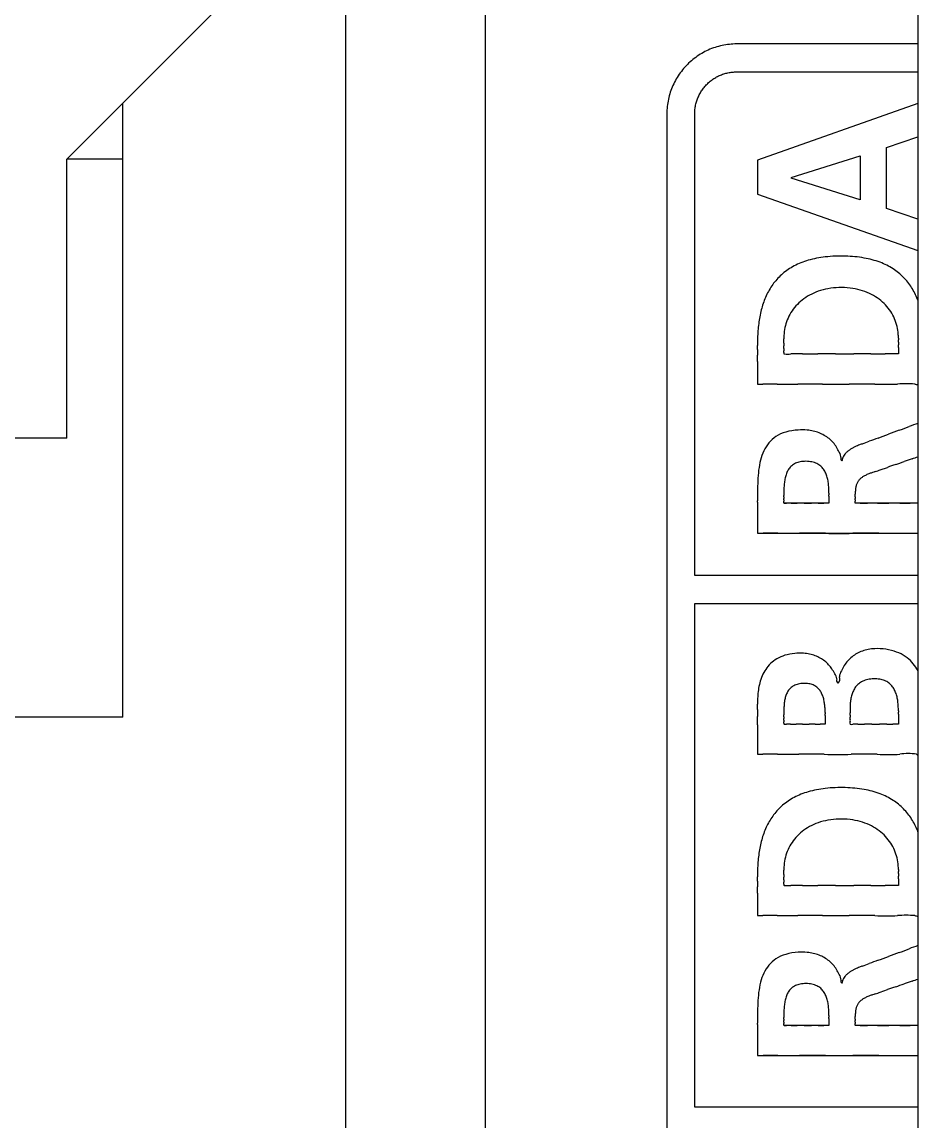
# Model space of a CAD drawing. Header units: millimetres. Extents: x 0 to 900, y 0 to 297.
# Drawn here: x 666.001 to 666.804, y 142.819 to 143.803 of the extents above; entities that cross this region are included whole.
import ezdxf

# ---------------------------------------------------------------- set-up
doc = ezdxf.new("R2010")
doc.units = ezdxf.units.MM
doc.layers.add('전장품', color=3, linetype='Continuous')

# ---------------------------------------------------------------- blocks, each defined once
blk = doc.blocks.new('STOPPER1')
at = {"layer": '전장품', "color": 0}
for p, q in [((0, -22.5), (0, 22.5)), ((2, -12.5), (0, -10.5)), ((1.6, -16.5), (1.6, -12.1)), ((1.6, -12.5), (2, -12.5)), ((2, -14.5), (2, -12.5)), ((2, -14.5), (8, -14.5)), ((1.6, -16.5), (8.4, -16.5))]:
    blk.add_line(p, q, dxfattribs=at)

msp = doc.modelspace()

# ---------------------------------------------------------------- linework, layer by layer
at = {"color": 7, "linetype": 'Continuous'}
for p, q in [((666.41628072, 139.68042821), (666.41628072, 150.80542821)), ((666.80378072, 143.82292946), (666.80378072, 141.34292821)), ((666.80378072, 143.78352696), (666.64130947, 143.78352696)), ((666.64130947, 143.75850696), (666.80378072, 143.75850696)), ((666.80378072, 143.73017696), (666.66004322, 143.67944196)), ((666.57878197, 143.72099946), (666.57878197, 141.43974321)), ((666.60377947, 143.30728571), (666.60377947, 143.72099946)), ((666.77551822, 143.69081071), (666.80378072, 143.70037946)), ((666.69007947, 143.66376696), (666.75189822, 143.68331696)), ((666.75189822, 143.68331696), (666.75189822, 143.64387071)), ((666.77551822, 143.63616321), (666.77551822, 143.69081071)), ((666.66004322, 143.67944196), (666.66004322, 143.64890946)), ((666.75189822, 143.64387071), (666.69007947, 143.66342196)), ((666.66004322, 143.64890946), (666.80378072, 143.59854571)), ((666.80378072, 143.62648821), (666.77551822, 143.63616321)), ((666.78624072, 143.51167283), (666.78624072, 143.50580771)), ((666.66004322, 143.49895758), (666.66004322, 143.47876396)), ((666.78624072, 143.50580771), (666.77428335, 143.50580771)), ((666.66004322, 143.47876396), (666.6647691, 143.47876396)), ((666.77005497, 143.40199458), (666.7764441, 143.40421146)), ((666.72401447, 143.38096383), (666.72401447, 143.38047896)), ((666.72401447, 143.37836846), (666.72401447, 143.37213946)), ((666.66004322, 143.37213946), (666.66004322, 143.34509571)), ((666.68364197, 143.37224333), (666.68364197, 143.37282308)), ((666.6838551, 143.37213946), (666.68364197, 143.37224333)), ((666.72401447, 143.37213946), (666.68364197, 143.37213946)), ((666.80378072, 143.37213946), (666.74748697, 143.37213946)), ((666.74761322, 143.37222621), (666.74761322, 143.37279396)), ((666.74807197, 143.37213946), (666.74761322, 143.37222621)), ((666.66004322, 143.34509571), (666.80383697, 143.34509571)), ((666.80378072, 143.30728571), (666.60377947, 143.30728571)), ((666.60377947, 142.83108821), (666.60377947, 143.28230946)), ((666.60377947, 143.28230946), (666.80378072, 143.28230946)), ((666.78624072, 143.18111696), (666.78624072, 143.17413446)), ((666.68383685, 143.17413446), (666.68364197, 143.17425646)), ((666.72056822, 143.17413446), (666.71940347, 143.17413446)), ((666.72056822, 143.18017333), (666.72056822, 143.17413446)), ((666.74312572, 143.17413446), (666.74289697, 143.17428358)), ((666.78624072, 143.17413446), (666.78487347, 143.17413446)), ((666.66004322, 143.16591683), (666.66004322, 143.14708946)), ((666.66004322, 143.14708946), (666.6649176, 143.14708946)), ((666.78624072, 143.03547583), (666.78624072, 143.02961071)), ((666.78624072, 143.02961071), (666.77428335, 143.02961071)), ((666.66004322, 143.02276046), (666.66004322, 143.00256696)), ((666.66004322, 143.00256696), (666.6647691, 143.00256696)), ((666.77005497, 142.93406458), (666.7764441, 142.93628146)), ((666.72401447, 142.91303383), (666.72401447, 142.91254896)), ((666.72401447, 142.91043846), (666.72401447, 142.90420946)), ((666.66004322, 142.90420946), (666.66004322, 142.87716571)), ((666.68364197, 142.90431333), (666.68364197, 142.90489308)), ((666.6838551, 142.90420946), (666.68364197, 142.90431333)), ((666.72401447, 142.90420946), (666.68364197, 142.90420946)), ((666.80378072, 142.90420946), (666.74748697, 142.90420946)), ((666.74761322, 142.90429621), (666.74761322, 142.90486396)), ((666.74807197, 142.90420946), (666.74761322, 142.90429621)), ((666.66004322, 142.87716571), (666.80378072, 142.87716571)), ((666.80378072, 142.83108821), (666.60377947, 142.83108821))]:
    msp.add_line(p, q, dxfattribs=at)
for points in [[(666.64130947, 143.78352696, 0.026048), (666.6347796, 143.78318433, 0.026552), (666.62831935, 143.78215796, 0.026482), (666.62200447, 143.78045333, 0.026337), (666.61590472, 143.77809208, 0.026193), (666.61008597, 143.77510458, 0.025963), (666.60460972, 143.77152758, 0.025829), (666.59953272, 143.76740358, 0.025804), (666.59490635, 143.76277733, 0.025828), (666.59078222, 143.75770046, 0.025963), (666.58720522, 143.75222433, 0.026193), (666.58421747, 143.74640558, 0.026337), (666.58185597, 143.74030596, 0.026479), (666.58015135, 143.73399171, 0.026555), (666.57912472, 143.72753071, 0.026054), (666.57878197, 143.72099946)], [(666.60377947, 143.72099946, -0.025899), (666.60398272, 143.72492008, -0.02636), (666.60459385, 143.72879971, -0.026415), (666.60561035, 143.73259308, -0.026382), (666.60702122, 143.73625796, -0.026305), (666.60880947, 143.73975433, -0.026126), (666.61095385, 143.74304446, -0.026022), (666.61342897, 143.74609333, -0.026027), (666.6162106, 143.74887196, -0.026004), (666.61926222, 143.75134383, -0.026094), (666.62255435, 143.75348496, -0.026261), (666.6260521, 143.75527046, -0.026332), (666.62971797, 143.75667908, -0.026365), (666.63351135, 143.75769383, -0.026326), (666.63739147, 143.75830408, -0.025843), (666.64130947, 143.75850696)]]:
    msp.add_lwpolyline(points, format="xyb", dxfattribs=at)
for centre, radius, start, end in [((666.72429597, 143.52450296), 0.06786138, 106.133208, 117.669946), ((666.7307476, 143.50185208), 0.091413, 96.302892, 106.072724), ((666.73473885, 143.46807783), 0.1254215, 88.196026, 96.421367), ((666.7360581, 143.48001158), 0.11345613, 80.067067, 88.672162), ((666.74179647, 143.51311458), 0.0798595, 69.449002, 80.025667), ((666.7479111, 143.52962296), 0.06225525, 57.349687, 69.384946), ((666.71778497, 143.53641021), 0.05427162, 130.503332, 142.909694), ((666.71921247, 143.53446571), 0.0566775, 117.795644, 130.323836), ((666.75183585, 143.53603671), 0.05473775, 44.557684, 57.186635), ((666.72206847, 143.53334058), 0.05953975, 143.039298, 154.233822), ((666.73469335, 143.49936571), 0.0659085, 91.56903, 100.08714), ((666.7350071, 143.49674421), 0.06853813, 83.324222, 91.77116), ((666.75118835, 143.53562796), 0.05548612, 32.359468, 44.389339), ((666.7441666, 143.53130383), 0.063732, 21.559297, 32.264502), ((666.7335456, 143.52785783), 0.07225912, 154.274657, 163.687807), ((666.72946385, 143.51698371), 0.04738113, 118.758045, 128.460027), ((666.73130785, 143.51357083), 0.05126037, 109.261467, 118.729689), ((666.73316797, 143.50818808), 0.05695538, 100.130709, 109.241582), ((666.73600422, 143.50498296), 0.06023937, 74.479046, 83.355307), ((666.73785297, 143.51176346), 0.05321137, 65.091436, 74.443313), ((666.73973497, 143.51586521), 0.0486985, 55.438159, 65.067287), ((666.74139872, 143.51831733), 0.04573525, 45.628113, 55.411755), ((666.75373535, 143.52194271), 0.0932975, 163.683887, 171.233823), ((666.7268326, 143.51993433), 0.0434145, 138.31389, 148.157683), ((666.72795197, 143.51891671), 0.04492725, 128.483509, 138.294095), ((666.74265972, 143.51963021), 0.043915, 35.769094, 45.606438), ((666.72948522, 143.52546546), 0.07953175, 20.906727, 21.737418), ((666.78056372, 143.51766683), 0.12046425, 171.168591, 177.2361), ((666.72556047, 143.52067308), 0.04194175, 158.075436, 167.93078), ((666.72593897, 143.52049621), 0.042359, 148.165517, 158.044564), ((666.74362285, 143.52033483), 0.04272162, 25.892231, 35.757297), ((666.74413922, 143.52060558), 0.04213887, 16.021105, 25.867611), ((666.72388672, 143.52097533), 0.04024175, 167.853295, 178.085966), ((666.7454561, 143.52094846), 0.0407785, 5.96607, 16.068771), ((666.82950072, 143.51531908), 0.16945763, 177.241062, 179.961836), ((667.0319021, 143.52000258), 0.3482605, 179.906434, 180.093566), ((664.2720341, 143.51854933), 2.411608, 359.978986, 0.021014), ((664.6461196, 143.51657358), 2.03752262, 359.969311, 0.030689), ((666.7430956, 143.52058396), 0.05945363, 178.32723, 180.012153), ((666.7415141, 143.52068558), 0.04472675, 0.147422, 5.776129), ((667.50158597, 143.51920558), 0.71534562, 179.938227, 180.061773), ((679.61982022, 143.51522783), 12.8335795, 179.994807, 180.005193), ((666.65874285, 143.52038871), 0.12749863, 359.814883, 0.185117), ((663.61669185, 143.51741271), 3.16954913, 359.981531, 0.018469), ((667.21980122, 143.51442446), 0.55975887, 179.896879, 180.103121), ((680.57538585, 143.50714596), 13.91534288, 179.989712, 180.010288), ((663.51944647, 143.51153083), 3.14059738, 359.965589, 0.034411), ((666.6848381, 143.50647658), 0.0012935, 157.620474, 202.379526), ((666.71218622, 143.50968796), 0.02856387, 177.875912, 182.124088), ((667.12469485, 143.51429283), 0.44105437, 179.845496, 180.154504), ((666.56932885, 143.51192508), 0.11431925, 359.409357, 0.590643), ((666.6770831, 143.50779921), 0.00661125, 352.787454, 7.212546), ((617.54331422, 143.51286871), 49.2429265, 359.998609, 0.001391), ((610.31649085, 143.50180233), 56.3435525, 359.997107, 0.002893), ((666.68421122, 143.50681246), 0.00100512, 235.50084, 268.416654), ((666.6869876, 143.53199433), 0.02633637, 263.888108, 276.111892), ((666.69504147, 143.35828296), 0.14761825, 87.961918, 92.038082), ((666.70724585, 144.15976408), 0.65399337, 269.39071, 270.60929), ((666.72211835, 140.85781158), 2.648008, 89.828675, 90.171325), ((666.73817672, 153.66630208), 10.1604975, 269.954096, 270.045904), ((666.75393872, 106.12338433), 37.38242425, 89.988318, 90.011682), ((666.76792185, 275.90964496), 132.40383737, 269.9972469998, 270.0027529998), ((666.67113647, -149.31751592), 292.79628, 89.9987539999, 90.0012460001), ((666.68679322, 228.25873271), 84.77996925, 269.9937219998, 270.0062779998), ((666.70721197, 119.54229321), 23.93647337, 89.97336, 90.02664), ((666.7302281, 149.98466233), 6.50590912, 269.895315, 270.104685), ((666.75367722, 141.78322971), 1.69557362, 89.609294, 90.390706), ((666.77539472, 143.89745858), 0.41881775, 268.610588, 271.389412), ((666.79321597, 143.38440908), 0.09466575, 85.355095, 94.644905), ((666.8049766, 143.49535996), 0.01709363, 256.140741, 265.988202), ((666.69912322, 143.38733008), 0.0503895, 92.924707, 105.981901), ((666.7001296, 143.38574283), 0.05203425, 85.13278, 93.942318), ((666.7008901, 143.39760746), 0.04014863, 76.882965, 84.77754), ((667.26348822, 142.13083258), 1.39080775, 110.04392, 110.463343), ((666.66455972, 143.78246996), 0.36608325, 289.506875, 291.000388), ((666.82978385, 143.35992883), 0.08764938, 107.257859, 112.84526), ((666.69243435, 143.40744271), 0.029098, 123.068201, 140.031061), ((666.6945961, 143.40362658), 0.03347663, 106.212853, 122.605218), ((666.7015051, 143.40020521), 0.037479, 68.69149, 76.89734), ((666.70233272, 143.40236558), 0.03516562, 60.135634, 68.668613), ((666.7037866, 143.40483946), 0.03229625, 51.055035, 60.187038), ((666.70286422, 143.40392546), 0.03358725, 42.099096, 50.811425), ((666.54223697, 144.00870921), 0.620656, 289.965816, 290.541447), ((667.61890635, 141.11216208), 2.469525, 110.154705, 110.352558), ((665.50477135, 146.86819108), 3.662476, 290.17664, 290.330623), ((666.7076236, 143.39953058), 0.04628488, 155.115472, 165.960785), ((666.69559935, 143.40508158), 0.03304112, 140.418909, 155.073739), ((666.70958235, 143.40953496), 0.02484425, 31.045479, 42.887304), ((666.57201022, 143.33746321), 0.18011413, 26.455052, 28.117453), ((666.7264621, 143.41270346), 0.00844137, 358.900514, 36.320385), ((666.75408922, 143.40261283), 0.020709, 129.507165, 136.167965), ((666.7561646, 143.39995371), 0.024081, 123.400259, 129.292182), ((666.76133235, 143.39222046), 0.03338188, 119.171054, 123.498354), ((666.76606735, 143.38376083), 0.04307663, 115.823096, 119.185856), ((666.77363685, 143.36808758), 0.060482, 113.453509, 115.810275), ((666.77150972, 143.37344108), 0.05472437, 111.57884, 113.641183), ((666.7882026, 143.32882996), 0.102352, 109.423368, 111.083895), ((666.7328596, 143.39310883), 0.07232487, 165.875198, 173.174946), ((666.70112347, 143.39253183), 0.01686825, 103.939096, 118.59947), ((666.7028126, 143.38539483), 0.02420213, 91.773077, 103.750203), ((666.70330347, 143.38113083), 0.02848162, 81.304452, 92.494549), ((666.7045291, 143.38869271), 0.02082137, 68.378078, 81.492351), ((666.70611522, 143.39289283), 0.0163325, 53.375721, 68.121677), ((666.73676772, 143.41157658), 0.0021005, 152.655288, 228.921991), ((666.73529547, 143.41052858), 0.00074087, 313.730733, 30.525848), ((666.73913235, 143.41116633), 0.00320937, 142.396704, 184.672309), ((666.7843576, 143.38842333), 0.0537765, 150.214684, 152.656057), ((666.74722747, 143.40894583), 0.01137475, 135.243274, 147.023793), ((666.37537785, 144.59619858), 1.25760225, 288.952088, 289.319938), ((666.8999006, 143.10839858), 0.31996, 108.458441, 109.813586), ((666.77651635, 143.48511808), 0.07647687, 286.780639, 290.885694), ((666.78184335, 143.38707833), 0.12167838, 173.096448, 177.608176), ((666.71229422, 143.38880921), 0.02815913, 159.692185, 167.916327), ((666.70456935, 143.39168208), 0.01991738, 148.592853, 159.730348), ((666.70085535, 143.39392058), 0.015581, 134.565255, 148.501258), ((666.7000926, 143.39458346), 0.01457375, 118.902269, 134.257936), ((666.70637822, 143.39338208), 0.01578325, 38.763023, 53.082454), ((666.70437085, 143.39184408), 0.0183115, 26.317578, 38.582679), ((666.6991426, 143.38926571), 0.02414087, 16.742579, 26.301499), ((666.7768406, 143.35542271), 0.0461995, 110.845696, 114.957483), ((666.79537697, 143.30675733), 0.0982755, 109.136148, 110.848834), ((666.9570906, 142.84429121), 0.5882, 109.021444, 109.250582), ((665.51406222, 147.01418308), 3.82432, 289.09897, 289.173056), ((668.4274861, 138.65786758), 5.02530788, 109.091514, 109.180512), ((666.90630985, 143.38170446), 0.24626075, 177.567498, 179.831167), ((666.74747947, 143.38344896), 0.06379312, 173.611783, 177.50072), ((666.7254181, 143.38595258), 0.04159025, 167.853061, 173.65795), ((666.68990397, 143.38645671), 0.03379712, 9.716159, 16.790876), ((666.67527797, 143.38391083), 0.048643, 4.713437, 9.764486), ((666.6528236, 143.38199971), 0.0711785, 1.276814, 4.761315), ((666.76652422, 143.38282458), 0.018797, 163.176607, 171.863936), ((666.76163622, 143.38428133), 0.01369663, 152.362366, 163.091632), ((666.76018235, 143.38499221), 0.012079, 140.59727, 152.150564), ((666.76103297, 143.38422571), 0.013223, 129.671959, 140.370321), ((666.76383947, 143.38079821), 0.01765275, 120.987866, 129.581361), ((666.7688951, 143.37239296), 0.02746137, 114.86766, 121.001634), ((667.97556822, 143.37722546), 1.31552837, 179.773324, 180.128777), ((666.91684172, 143.38086408), 0.23319975, 179.751422, 180.008643), ((668.61428997, 143.38049408), 1.930648, 179.990066, 180.009934), ((671.69720635, 143.37963883), 5.01356438, 179.994051, 180.005949), ((665.78236485, 143.37847596), 0.90127738, 359.959165, 0.040835), ((666.78887435, 143.38157096), 0.10523062, 177.462056, 179.834058), ((666.61133797, 143.38098321), 0.1126765, 359.990166, 1.32352), ((668.89982897, 143.38002508), 2.17581463, 179.988047, 180.011953), ((657.08342572, 143.37896983), 9.64058888, 359.996426, 0.003574), ((666.9625011, 143.38042333), 0.214888, 179.919421, 180.080579), ((665.41337085, 143.37847646), 1.3342425, 359.972637, 0.027363), ((666.79749285, 143.38071921), 0.04987962, 178.264212, 179.992749), ((665.1896326, 143.37961746), 1.55798075, 359.981475, 0.018525), ((666.77607597, 143.38142083), 0.02845138, 171.787572, 178.369915), ((688.87279885, 143.37161146), 22.21275575, 179.996371, 180.003629), ((663.21405797, 143.37364358), 3.44598525, 359.989606, 0.010394), ((666.69945185, 143.37442321), 0.01582212, 177.742963, 182.257037), ((666.9246186, 143.37713358), 0.24097763, 179.833561, 180.166439), ((666.68000947, 143.37331158), 0.00366525, 352.340314, 7.659686), ((666.6203826, 143.37573996), 0.06326325, 359.371806, 0.628194), ((666.68495847, 143.37728158), 0.00525925, 257.889341, 282.110659), ((666.6881276, 143.34299321), 0.02921937, 85.945804, 94.054196), ((666.6929301, 143.50143008), 0.12931962, 268.787445, 271.212555), ((666.69878235, 142.84858408), 0.52356475, 89.659031, 90.340969), ((666.70510135, 145.38105796), 2.008921, 269.908642, 270.091358), ((666.7113036, 135.98093721), 7.39120275, 89.976752, 90.023248), ((666.71680597, 169.55084808), 26.17870875, 269.994521, 270.005479), ((666.7664161, 143.37440458), 0.01881338, 178.082966, 181.917034), ((667.0376816, 143.37713658), 0.29006925, 179.861213, 180.138787), ((666.67229472, 143.37573396), 0.07532175, 359.467506, 0.532494), ((666.74330785, 143.37328458), 0.00433325, 353.498612, 6.501388), ((666.7499696, 142.99873358), 0.37341075, 89.708839, 90.291161), ((666.75528172, 145.39044821), 2.01831175, 269.903068, 270.096932), ((666.76314085, 135.94402946), 7.42811138, 89.965717, 90.034283), ((666.7725731, 152.33189133), 8.95975325, 269.968105, 270.031895), ((666.78260472, 140.28154971), 3.09059388, 89.906492, 90.093508), ((666.79226185, 144.16859871), 0.79647262, 269.668142, 270.331858), ((666.6716951, 30.27906283), 113.066033, 89.9966160002, 90.0033840002), ((666.68807222, 176.01635508), 32.67126075, 269.982992, 270.017008), ((666.70931747, 134.14893383), 9.19616913, 89.92806, 90.07194), ((666.73308685, 145.83293771), 2.487872, 269.718508, 270.281492), ((666.7570366, 142.70171771), 0.64348487, 88.955777, 91.044223), ((666.7656971, 143.20733908), 0.03433613, 100.752964, 109.971776), ((666.76663247, 143.20163333), 0.0401165, 92.317832, 100.545096), ((666.76715997, 143.18893171), 0.05282912, 81.392609, 92.332302), ((666.76855397, 143.19474858), 0.04687188, 69.896092, 82.01334), ((666.69270585, 143.20655783), 0.03027425, 120.419021, 133.893822), ((666.69426297, 143.20369133), 0.03353487, 106.855282, 120.233518), ((666.69723085, 143.19331383), 0.0443275, 95.00127, 106.637212), ((666.69812185, 143.18902196), 0.04868338, 86.258063, 95.605628), ((666.6986731, 143.19836083), 0.03932837, 78.240973, 86.171411), ((666.6995876, 143.20294371), 0.03465538, 69.620933, 78.177129), ((666.7003356, 143.20499946), 0.03246775, 60.805387, 69.595047), ((666.7013191, 143.20674008), 0.03046862, 51.683104, 60.823396), ((666.69996172, 143.20522096), 0.03250238, 42.984698, 51.465994), ((666.76106685, 143.21226383), 0.027395, 137.316416, 148.394175), ((666.7658231, 143.20836183), 0.03353863, 128.960864, 137.924961), ((666.76449222, 143.20983558), 0.031556, 119.196026, 128.76437), ((666.76530822, 143.20838571), 0.03321963, 109.958122, 119.204846), ((666.77197372, 143.20463596), 0.036412, 55.956297, 69.601501), ((666.7730676, 143.20644508), 0.03430063, 42.522747, 55.778658), ((666.69802235, 143.20286133), 0.036757, 146.445068, 156.801366), ((666.69363572, 143.20573033), 0.0315155, 134.068945, 146.383625), ((666.70501985, 143.20953233), 0.02586425, 32.930634, 43.637644), ((666.5926586, 143.14468633), 0.1555665, 28.670746, 30.478781), ((666.74386697, 143.21593383), 0.0104845, 145.675302, 176.558317), ((666.8322841, 143.17352708), 0.10843625, 150.683717, 153.538471), ((666.77116872, 143.20482846), 0.03679288, 30.60775, 42.379509), ((666.7655041, 143.20150458), 0.04336075, 28.024239, 30.576873), ((666.71677322, 143.19657046), 0.05658563, 165.094619, 171.640293), ((666.7058176, 143.19950633), 0.0452435, 156.784855, 165.118732), ((666.7019036, 143.18652971), 0.02411287, 91.572342, 103.133969), ((666.70226435, 143.18722296), 0.02343287, 80.817019, 92.500578), ((666.72181222, 143.21376821), 0.00920462, 5.28662, 37.123142), ((666.73410472, 143.21339146), 0.00335837, 158.610831, 229.847956), ((666.72878122, 143.21443258), 0.00508775, 314.831204, 24.757542), ((666.76155085, 143.19686383), 0.01729538, 114.963868, 128.901093), ((666.7631676, 143.19322533), 0.0212765, 102.064492, 114.775833), ((666.76497422, 143.18466421), 0.03002613, 91.486465, 102.021053), ((666.76532847, 143.18685196), 0.02785125, 81.252168, 92.331838), ((666.7665166, 143.19508771), 0.01953075, 67.627068, 81.022731), ((666.76753772, 143.19771346), 0.01671412, 53.304568, 67.437834), ((666.76741047, 143.19765933), 0.01683363, 39.687524, 53.067522), ((666.72639285, 143.19504958), 0.06632425, 171.548614, 176.91434), ((666.7022401, 143.19427571), 0.01767325, 147.49524, 159.035159), ((666.69931435, 143.19610183), 0.0142245, 133.19292, 147.365524), ((666.69898522, 143.19633846), 0.013827, 117.632857, 132.870049), ((666.70023935, 143.19376358), 0.01669, 103.213021, 117.347349), ((666.7032841, 143.19394071), 0.0166385, 66.650935, 80.591669), ((666.70409397, 143.19596371), 0.01446037, 51.869296, 66.420292), ((666.70372335, 143.19559571), 0.01497875, 38.119434, 51.62316), ((666.70133585, 143.19376058), 0.01798987, 26.723336, 38.023869), ((666.6964546, 143.19129683), 0.02345762, 17.843506, 26.736958), ((666.76830072, 143.19348083), 0.02480337, 154.584819, 163.884998), ((666.76327397, 143.19586071), 0.01924162, 142.84735, 154.561447), ((666.76128622, 143.19731033), 0.01678188, 129.155296, 142.693449), ((666.76523085, 143.19590008), 0.0196345, 28.139345, 39.57646), ((666.7604936, 143.19336771), 0.02500613, 18.970355, 28.136641), ((666.75311035, 143.19080408), 0.03282175, 11.858428, 19.012716), ((666.9842656, 143.19301846), 0.32422438, 179.801268, 180.198732), ((664.69760172, 143.18956271), 1.96244288, 359.931941, 0.068059), ((666.75088622, 143.19391683), 0.09084325, 177.03248, 179.857362), ((666.74029547, 143.18688496), 0.05661225, 173.528188, 177.529864), ((666.72030722, 143.18918258), 0.03649225, 167.533035, 173.575375), ((666.70878922, 143.19175583), 0.02469038, 159.012604, 167.59383), ((666.68899135, 143.18886583), 0.03130687, 11.051867, 17.893373), ((666.67890147, 143.18686533), 0.04159312, 5.871032, 11.09205), ((666.66783197, 143.18567208), 0.05272662, 1.839449, 5.930483), ((666.8101146, 143.18725921), 0.06721513, 175.899062, 179.586106), ((666.79077135, 143.18869621), 0.04781862, 170.839286, 175.959031), ((666.77703735, 143.19093333), 0.03390375, 163.847152, 170.876572), ((666.74308522, 143.18867058), 0.04307138, 6.365097, 11.895501), ((666.73239235, 143.18741771), 0.05383725, 2.021297, 6.428567), ((675.5212931, 143.18405158), 8.8612505, 179.979438, 180.020562), ((665.62097885, 143.18157808), 1.06266338, 359.959316, 0.040684), ((666.9186016, 143.18440046), 0.23495963, 179.769365, 180.014239), ((669.4352901, 143.18394883), 2.75164813, 179.991812, 180.008188), ((672.1300016, 143.18294408), 5.44635963, 179.993567, 180.006433), ((666.77993522, 143.18510858), 0.09629163, 177.490452, 179.858565), ((666.64818985, 143.18505733), 0.07237838, 0.03376, 1.826665), ((668.05282735, 143.18393333), 1.33225925, 179.975741, 180.024259), ((666.4831156, 143.18479871), 0.23745275, 359.927303, 0.072697), ((690.62182635, 143.18102408), 23.90125812, 179.997961, 180.002039), ((660.81760047, 143.18262208), 5.90296787, 359.992747, 0.007253), ((667.0940486, 143.18130996), 0.35115313, 179.835891, 180.164109), ((668.1117336, 143.18613846), 1.36883675, 179.979869, 180.020131), ((665.40005535, 143.18323871), 1.34284187, 359.960621, 0.039379), ((666.87872297, 143.18667558), 0.135826, 179.549002, 180.023693), ((683.13760247, 143.18490958), 16.3947055, 179.997386, 180.002614), ((666.7129701, 143.18676021), 0.07327062, 0.041603, 1.999462), ((668.1374271, 143.18546446), 1.3511865, 179.972344, 180.027656), ((660.79941022, 143.18394833), 5.9868305, 359.991731, 0.008269), ((691.02705897, 143.18210058), 24.24081825, 179.997675, 180.002325), ((666.54541472, 143.18646508), 0.24082638, 359.917121, 0.082879), ((630.4831041, 143.17719983), 36.17693925, 359.994185, 0.005815), ((806.10148247, 143.16972246), 139.44143925, 179.998436, 180.001564), ((666.68442885, 143.17459696), 0.00085738, 156.600245, 203.399755), ((666.70235422, 143.17681721), 0.0187265, 177.759844, 182.240156), ((666.9687731, 143.18000108), 0.28513225, 179.834758, 180.165242), ((666.60877335, 143.17836396), 0.074873, 359.376474, 0.623526), ((666.6793406, 143.17551133), 0.0043395, 352.400314, 7.599686), ((666.6848461, 143.17766046), 0.00366762, 254.028088, 285.971912), ((666.68774472, 143.15399621), 0.02022675, 84.639924, 95.360076), ((666.69213722, 143.26354271), 0.08944325, 268.396415, 271.603585), ((666.69748997, 142.81205283), 0.36209287, 89.549062, 90.450938), ((666.7032696, 144.56347521), 1.38934388, 269.879177, 270.120823), ((666.70894235, 138.06247708), 5.11165812, 89.969253, 90.030747), ((666.7139751, 161.27898246), 18.10484813, 269.992754, 270.007246), ((666.7178341, 80.64718483), 62.52694962, 89.9985620001, 90.0014379999), ((666.74386547, 143.17470008), 0.00105425, 156.729769, 203.270231), ((666.76589985, 143.17741571), 0.02302025, 177.771115, 182.228885), ((666.65085135, 143.17930758), 0.092051, 359.379683, 0.620317), ((666.73760885, 143.17581858), 0.0053345, 352.438895, 7.561105), ((666.74431035, 143.17810846), 0.00414688, 253.401592, 286.598408), ((666.74771272, 143.15140233), 0.02284012, 84.427614, 95.572386), ((666.7528686, 143.27507621), 0.1009845, 268.332827, 271.667173), ((666.75915172, 142.76533858), 0.40880963, 89.531179, 90.468821), ((666.76593572, 144.74272421), 1.5685935, 269.874385, 270.125615), ((666.77259447, 137.40298446), 5.77115088, 89.968034, 90.031966), ((666.77850172, 163.61482208), 20.44068775, 269.992467, 270.007533), ((666.78303135, 72.58013083), 70.59400362, 89.9985050002, 90.0014950002), ((666.67147197, 18.04155746), 125.10553225, 89.9969980001, 90.0030019999), ((666.6875621, 179.32697358), 36.17988537, 269.984899, 270.015101), ((666.70847922, 132.95086521), 10.19623063, 89.936044, 90.063956), ((666.73195197, 145.91067833), 2.76361525, 269.749321, 270.250679), ((666.7557086, 142.43016208), 0.71702225, 89.067804, 90.932196), ((666.7774776, 143.32250283), 0.17570412, 266.703453, 273.296547), ((666.79498747, 143.10870246), 0.03909488, 79.0798, 100.9202), ((666.8059666, 143.15280108), 0.00673713, 237.971864, 251.067522), ((666.72429597, 143.04830596), 0.06786138, 106.133208, 117.669946), ((666.7307476, 143.02565508), 0.091413, 96.302892, 106.072724), ((666.73473885, 142.99188083), 0.1254215, 88.196026, 96.421367), ((666.7360581, 143.00381458), 0.11345613, 80.067067, 88.672162), ((666.74179647, 143.03691746), 0.0798595, 69.449002, 80.025667), ((666.71921247, 143.05826858), 0.0566775, 117.795644, 130.323836), ((666.7479111, 143.05342596), 0.06225525, 57.349687, 69.384946), ((666.75183585, 143.05983971), 0.05473775, 44.557684, 57.186635), ((666.72206847, 143.05714358), 0.05953975, 143.039298, 154.233822), ((666.71778497, 143.06021308), 0.05427162, 130.503332, 142.909694), ((666.75118835, 143.05943096), 0.05548612, 32.359468, 44.389339), ((666.7335456, 143.05166083), 0.07225912, 154.274657, 163.687807), ((666.73130785, 143.03737383), 0.05126037, 109.261467, 118.729689), ((666.73316797, 143.03199096), 0.05695538, 100.130709, 109.241582), ((666.73469335, 143.02316871), 0.0659085, 91.56903, 100.08714), ((666.7350071, 143.02054721), 0.06853813, 83.324222, 91.77116), ((666.73600422, 143.02878583), 0.06023937, 74.479046, 83.355307), ((666.73785297, 143.03556646), 0.05321137, 65.091436, 74.443313), ((666.73973497, 143.03966821), 0.0486985, 55.438159, 65.067287), ((666.7441666, 143.05510683), 0.063732, 21.750042, 32.264502), ((666.72795197, 143.04271971), 0.04492725, 128.483509, 138.294095), ((666.72946385, 143.04078671), 0.04738113, 118.758045, 128.460027), ((666.74139872, 143.04212033), 0.04573525, 45.628113, 55.411755), ((666.74265972, 143.04343308), 0.043915, 35.769094, 45.606438), ((666.72948522, 143.04926833), 0.07953175, 20.906727, 21.737418), ((666.75373535, 143.04574571), 0.0932975, 163.683887, 171.233823), ((666.72593897, 143.04429908), 0.042359, 148.165517, 158.044564), ((666.7268326, 143.04373733), 0.0434145, 138.31389, 148.157683), ((666.74362285, 143.04413783), 0.04272162, 25.892231, 35.757297), ((666.78056372, 143.04146983), 0.12046425, 171.168591, 177.2361), ((666.72388672, 143.04477833), 0.04024175, 167.853295, 178.085966), ((666.72556047, 143.04447608), 0.04194175, 158.075436, 167.93078), ((666.74413922, 143.04440858), 0.04213887, 16.021105, 25.867611), ((666.7454561, 143.04475146), 0.0407785, 5.96607, 16.068771), ((666.82950072, 143.03912196), 0.16945763, 177.241062, 179.961836), ((667.0319021, 143.04380558), 0.3482605, 179.906434, 180.093566), ((664.2720341, 143.04235233), 2.411608, 359.978986, 0.021014), ((666.7430956, 143.04438683), 0.05945363, 178.32723, 180.012153), ((666.7415141, 143.04448858), 0.04472675, 0.147422, 5.776129), ((667.50158597, 143.04300858), 0.71534562, 179.938227, 180.061773), ((666.65874285, 143.04419171), 0.12749863, 359.814883, 0.185117), ((667.21980122, 143.03822746), 0.55975887, 179.896879, 180.103121), ((680.57538585, 143.03094883), 13.91534288, 179.989712, 180.010288), ((663.51944647, 143.03533371), 3.14059738, 359.965589, 0.034411), ((666.71218622, 143.03349083), 0.02856387, 177.875912, 182.124088), ((667.12469485, 143.03809583), 0.44105437, 179.845496, 180.154504), ((664.6461196, 143.04037646), 2.03752262, 359.969311, 0.030689), ((666.56932885, 143.03572796), 0.11431925, 359.409357, 0.590643), ((617.54331422, 143.03667171), 49.2429265, 359.998609, 0.001391), ((679.61982022, 143.03903071), 12.8335795, 179.994807, 180.005193), ((663.61669185, 143.04121558), 3.16954913, 359.981531, 0.018469), ((610.31649085, 143.02560533), 56.3435525, 359.997107, 0.002893), ((666.6848381, 143.03027958), 0.0012935, 157.620474, 202.379526), ((666.68421122, 143.03061546), 0.00100512, 235.50084, 268.416654), ((666.6770831, 143.03160221), 0.00661125, 352.787454, 7.212546), ((666.6869876, 143.05579733), 0.02633637, 263.888108, 276.111892), ((666.69504147, 142.88208583), 0.14761825, 87.961918, 92.038082), ((666.70724585, 143.68356708), 0.65399337, 269.39071, 270.60929), ((666.72211835, 140.38161446), 2.648008, 89.828675, 90.171325), ((666.73817672, 153.19010496), 10.1604975, 269.954096, 270.045904), ((666.75393872, 105.64718733), 37.38242425, 89.988318, 90.011682), ((666.76792185, 275.43344796), 132.40383737, 269.9972469998, 270.0027529998), ((666.67113647, -149.79371292), 292.79628, 89.9987539999, 90.0012460001), ((666.68679322, 227.78253571), 84.77996925, 269.9937219998, 270.0062779998), ((666.70721197, 119.06609608), 23.93647337, 89.97336, 90.02664), ((666.7302281, 149.50846521), 6.50590912, 269.895315, 270.104685), ((666.75367722, 141.30703271), 1.69557362, 89.609294, 90.390706), ((666.77539472, 143.42126158), 0.41881775, 268.610588, 271.389412), ((666.79321597, 142.90821208), 0.09466575, 85.355095, 94.644905), ((666.8049766, 143.01916296), 0.01709363, 256.140741, 265.988202), ((666.82978385, 142.89199883), 0.08764938, 107.257859, 112.84526), ((666.6945961, 142.93569658), 0.03347663, 106.212853, 122.605218), ((666.69912322, 142.91940008), 0.0503895, 92.924707, 105.981901), ((666.7001296, 142.91781283), 0.05203425, 85.13278, 93.942318), ((666.7008901, 142.92967746), 0.04014863, 76.882965, 84.77754), ((666.7015051, 142.93227521), 0.037479, 68.69149, 76.89734), ((666.70233272, 142.93443558), 0.03516562, 60.135634, 68.668613), ((666.7037866, 142.93690946), 0.03229625, 51.055035, 60.187038), ((665.50477135, 146.40026108), 3.662476, 290.17664, 290.330623), ((667.26348822, 141.66290258), 1.39080775, 110.04392, 110.463343), ((666.66455972, 143.31453996), 0.36608325, 289.506875, 291.000388), ((666.69559935, 142.93715158), 0.03304112, 140.418909, 155.073739), ((666.69243435, 142.93951271), 0.029098, 123.068201, 140.031061), ((666.70286422, 142.93599546), 0.03358725, 42.099096, 50.811425), ((666.70958235, 142.94160496), 0.02484425, 31.045479, 42.887304), ((666.76606735, 142.91583083), 0.04307663, 115.823096, 119.185856), ((666.77363685, 142.90015758), 0.060482, 113.453509, 115.810275), ((666.77150972, 142.90551108), 0.05472437, 111.57884, 113.641183), ((666.7882026, 142.86089996), 0.102352, 109.423368, 111.083895), ((666.54223697, 143.54077921), 0.620656, 289.965816, 290.541447), ((667.61890635, 140.64423208), 2.469525, 110.154705, 110.352558), ((666.7076236, 142.93160058), 0.04628488, 155.115472, 165.960785), ((666.57201022, 142.86953321), 0.18011413, 26.455052, 28.117453), ((666.7264621, 142.94477346), 0.00844137, 358.900514, 36.320385), ((666.73913235, 142.94323633), 0.00320937, 142.396704, 184.672309), ((666.7843576, 142.92049333), 0.0537765, 150.214684, 152.656057), ((666.74722747, 142.94101583), 0.01137475, 135.243274, 147.023793), ((666.75408922, 142.93468283), 0.020709, 129.507165, 136.167965), ((666.7561646, 142.93202371), 0.024081, 123.400259, 129.292182), ((666.76133235, 142.92429046), 0.03338188, 119.171054, 123.498354), ((666.77651635, 143.01718808), 0.07647687, 286.780639, 290.885694), ((666.7328596, 142.92517883), 0.07232487, 165.875198, 173.174946), ((666.70085535, 142.92599058), 0.015581, 134.565255, 148.501258), ((666.7000926, 142.92665346), 0.01457375, 118.902269, 134.257936), ((666.70112347, 142.92460183), 0.01686825, 103.939096, 118.59947), ((666.7028126, 142.91746483), 0.02420213, 91.773077, 103.750203), ((666.70330347, 142.91320083), 0.02848162, 81.304452, 92.494549), ((666.7045291, 142.92076271), 0.02082137, 68.378078, 81.492351), ((666.70611522, 142.92496283), 0.0163325, 53.375721, 68.121677), ((666.70637822, 142.92545208), 0.01578325, 38.763023, 53.082454), ((666.70437085, 142.92391408), 0.0183115, 26.317578, 38.582679), ((666.73676772, 142.94364658), 0.0021005, 152.655288, 228.921991), ((666.73529547, 142.94259858), 0.00074087, 313.730733, 30.525848), ((668.4274861, 138.18993758), 5.02530788, 109.091514, 109.180512), ((666.37537785, 144.12826858), 1.25760225, 288.952088, 289.319938), ((666.8999006, 142.64046858), 0.31996, 108.458441, 109.813586), ((666.78184335, 142.91914833), 0.12167838, 173.096448, 177.608176), ((666.7254181, 142.91802258), 0.04159025, 167.853061, 173.65795), ((666.71229422, 142.92087921), 0.02815913, 159.692185, 167.916327), ((666.70456935, 142.92375208), 0.01991738, 148.592853, 159.730348), ((666.6991426, 142.92133571), 0.02414087, 16.742579, 26.301499), ((666.68990397, 142.91852671), 0.03379712, 9.716159, 16.790876), ((666.76103297, 142.91629571), 0.013223, 129.671959, 140.370321), ((666.76383947, 142.91286821), 0.01765275, 120.987866, 129.581361), ((666.7688951, 142.90446296), 0.02746137, 114.86766, 121.001634), ((666.7768406, 142.88749271), 0.0461995, 110.845696, 114.957483), ((666.79537697, 142.83882733), 0.0982755, 109.136148, 110.848834), ((666.9570906, 142.37636121), 0.5882, 109.021444, 109.250582), ((665.51406222, 146.54625308), 3.82432, 289.09897, 289.173056), ((666.90630985, 142.91377446), 0.24626075, 177.567498, 179.831167), ((666.78887435, 142.91364096), 0.10523062, 177.462056, 179.834058), ((666.74747947, 142.91551896), 0.06379312, 173.611783, 177.50072), ((666.67527797, 142.91598083), 0.048643, 4.713437, 9.764486), ((666.6528236, 142.91406971), 0.0711785, 1.276814, 4.761315), ((666.61133797, 142.91305321), 0.1126765, 359.990166, 1.32352), ((666.77607597, 142.91349083), 0.02845138, 171.787572, 178.369915), ((666.76652422, 142.91489458), 0.018797, 163.176607, 171.863936), ((666.76163622, 142.91635133), 0.01369663, 152.362366, 163.091632), ((666.76018235, 142.91706221), 0.012079, 140.59727, 152.150564), ((667.97556822, 142.90929546), 1.31552837, 179.773324, 180.128777), ((663.21405797, 142.90571358), 3.44598525, 359.989606, 0.010394), ((666.69945185, 142.90649321), 0.01582212, 177.742963, 182.257037), ((666.9246186, 142.90920358), 0.24097763, 179.833561, 180.166439), ((666.91684172, 142.91293408), 0.23319975, 179.751422, 180.008643), ((668.61428997, 142.91256408), 1.930648, 179.990066, 180.009934), ((671.69720635, 142.91170883), 5.01356438, 179.994051, 180.005949), ((665.78236485, 142.91054596), 0.90127738, 359.959165, 0.040835), ((666.68000947, 142.90538158), 0.00366525, 352.340314, 7.659686), ((666.6203826, 142.90780996), 0.06326325, 359.371806, 0.628194), ((668.89982897, 142.91209508), 2.17581463, 179.988047, 180.011953), ((657.08342572, 142.91103983), 9.64058888, 359.996426, 0.003574), ((666.7664161, 142.90647458), 0.01881338, 178.082966, 181.917034), ((667.0376816, 142.90920658), 0.29006925, 179.861213, 180.138787), ((666.9625011, 142.91249333), 0.214888, 179.919421, 180.080579), ((665.41337085, 142.91054646), 1.3342425, 359.972637, 0.027363), ((666.79749285, 142.91278921), 0.04987962, 178.264212, 179.992749), ((666.67229472, 142.90780396), 0.07532175, 359.467506, 0.532494), ((666.74330785, 142.90535458), 0.00433325, 353.498612, 6.501388), ((665.1896326, 142.91168746), 1.55798075, 359.981475, 0.018525), ((688.87279885, 142.90368146), 22.21275575, 179.996371, 180.003629), ((666.68495847, 142.90935158), 0.00525925, 257.889341, 282.110659), ((666.6881276, 142.87506321), 0.02921937, 85.945804, 94.054196), ((666.6929301, 143.03350008), 0.12931962, 268.787445, 271.212555), ((666.69878235, 142.38065408), 0.52356475, 89.659031, 90.340969), ((666.70510135, 144.91312796), 2.008921, 269.908642, 270.091358), ((666.7113036, 135.51300721), 7.39120275, 89.976752, 90.023248), ((666.71680597, 169.08291808), 26.17870875, 269.994521, 270.005479), ((666.7499696, 142.53080358), 0.37341075, 89.708839, 90.291161), ((666.75528172, 144.92251821), 2.01831175, 269.903068, 270.096932), ((666.76314085, 135.47609946), 7.42811138, 89.965717, 90.034283), ((666.7725731, 151.86396133), 8.95975325, 269.968105, 270.031895), ((666.78260472, 139.81361971), 3.09059388, 89.906492, 90.093508), ((666.79226185, 143.70066871), 0.79647262, 269.668142, 270.331858), ((666.6716951, 29.81113283), 113.066033, 89.9966160002, 90.0033840002), ((666.68807222, 175.54842508), 32.67126075, 269.982992, 270.017008), ((666.70931747, 133.68100383), 9.19616913, 89.92806, 90.07194), ((666.73308685, 145.36500771), 2.487872, 269.718508, 270.281492), ((666.7570366, 142.23378771), 0.64348487, 88.955777, 91.044223)]:
    msp.add_arc(centre, radius, start, end, dxfattribs=at)

# ---------------------------------------------------------------- block references
at = {"xscale": -0.125, "yscale": 0.125, "zscale": 0.125}
msp.add_blockref('STOPPER1', (666.29128072, 145.24292825), dxfattribs=at)

doc.saveas('drawing.dxf')
